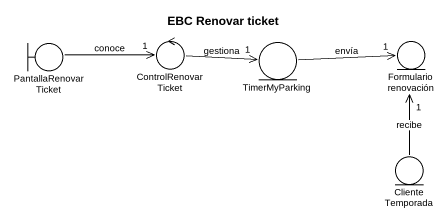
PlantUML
@startuml
title EBC Renovar ticket
boundary PantallaRenovarTicket
control ControlRenovarTicket
entity TimerMyParking
entity "Formulario renovación" as Formulario_renovación
entity ClienteTemporada
PantallaRenovarTicket -right-> "1" ControlRenovarTicket : conoce
ControlRenovarTicket -right-> "1" TimerMyParking : gestiona
TimerMyParking -right-> "1" Formulario_renovación : envía
ClienteTemporada -up-> "1" Formulario_renovación : recibe
@enduml
